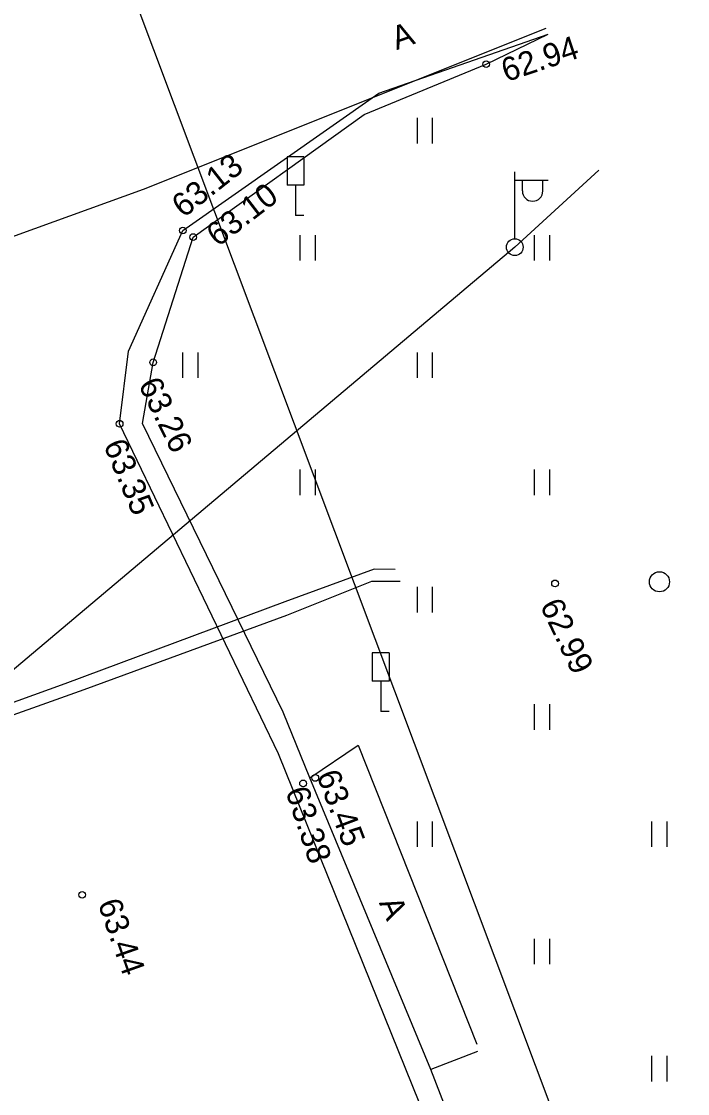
# Model space of a CAD drawing. Extents: x 635365 to 635628, y 6468353 to 6468757.
# Drawn here: x 635535.46 to 635555.35, y 6468415.76 to 6468447.76 of the extents above; entities that cross this region are included whole.
import ezdxf

# ---------------------------------------------------------------- set-up
doc = ezdxf.new("R2010")
doc.units = 0
for name, color, linetype in [('HALJASTUS', 7, 'Continuous'), ('KORGUS', 7, 'Continuous'), ('LIIKLUS', 7, 'Continuous'), ('MPOHULIIN', 7, 'Continuous'), ('PIIR', 7, 'Continuous'), ('POST', 7, 'Continuous'), ('SITRASS', 7, 'Continuous'), ('TEE', 7, 'Continuous'), ('VTRASS', 7, 'Continuous')]:
    doc.layers.add(name, color=color, linetype=linetype)

msp = doc.modelspace()

# ---------------------------------------------------------------- linework, layer by layer
at = {"layer": 'HALJASTUS'}
for p, q in [((635547.272, 6468444.881), (635547.272, 6468444.119)), ((635547.728, 6468444.881), (635547.728, 6468444.119)), ((635543.772, 6468441.381), (635543.772, 6468440.619)), ((635544.228, 6468441.381), (635544.228, 6468440.619)), ((635550.772, 6468441.381), (635550.772, 6468440.619)), ((635551.228, 6468441.381), (635551.228, 6468440.619)), ((635540.272, 6468437.881), (635540.272, 6468437.119)), ((635540.728, 6468437.881), (635540.728, 6468437.119)), ((635547.272, 6468437.881), (635547.272, 6468437.119)), ((635547.728, 6468437.881), (635547.728, 6468437.119)), ((635543.772, 6468434.381), (635543.772, 6468433.619)), ((635544.228, 6468434.381), (635544.228, 6468433.619)), ((635550.772, 6468434.381), (635550.772, 6468433.619)), ((635551.228, 6468434.381), (635551.228, 6468433.619)), ((635547.272, 6468430.881), (635547.272, 6468430.119)), ((635547.728, 6468430.881), (635547.728, 6468430.119)), ((635550.772, 6468427.381), (635550.772, 6468426.619)), ((635551.228, 6468427.381), (635551.228, 6468426.619)), ((635547.272, 6468423.881), (635547.272, 6468423.119)), ((635547.728, 6468423.881), (635547.728, 6468423.119)), ((635554.272, 6468423.881), (635554.272, 6468423.119)), ((635554.728, 6468423.881), (635554.728, 6468423.119)), ((635550.772, 6468420.381), (635550.772, 6468419.619)), ((635551.228, 6468420.381), (635551.228, 6468419.619)), ((635554.272, 6468416.881), (635554.272, 6468416.119)), ((635554.728, 6468416.881), (635554.728, 6468416.119))]:
    msp.add_line(p, q, dxfattribs=at)
msp.add_circle((635554.511, 6468431.033), 0.3, dxfattribs=at)
at = {"layer": 'KORGUS'}
for centre in [(635549.339, 6468446.485), (635540.28, 6468441.519), (635540.587, 6468441.323), (635539.391, 6468437.584), (635538.391, 6468435.752), (635551.393, 6468430.985), (635543.868, 6468425.016), (635544.234, 6468425.179), (635537.274, 6468421.691)]:
    msp.add_circle(centre, 0.1, dxfattribs=at)
at = {"layer": 'LIIKLUS'}
for points in [[(635543.39, 6468443.72), (635543.39, 6468442.87)], [(635543.89, 6468443.72), (635543.39, 6468443.72)], [(635543.89, 6468443.72), (635543.89, 6468442.87)], [(635543.89, 6468442.87), (635543.39, 6468442.87)], [(635543.64, 6468442.87), (635543.64, 6468441.97)], [(635543.89, 6468441.97), (635543.64, 6468441.97)], [(635545.937, 6468428.913), (635545.937, 6468428.063)], [(635546.437, 6468428.913), (635545.937, 6468428.913)], [(635546.437, 6468428.913), (635546.437, 6468428.063)], [(635546.437, 6468428.063), (635545.937, 6468428.063)], [(635546.187, 6468428.063), (635546.187, 6468427.163)], [(635546.437, 6468427.163), (635546.187, 6468427.163)]]:
    msp.add_lwpolyline(points, dxfattribs=at)
at = {"layer": 'MPOHULIIN'}
for points in [[(635550.191, 6468441.021), (635552.703, 6468443.316)], [(635550.191, 6468441.021), (635526.314, 6468420.911), (635542.893, 6468385.135), (635547.729, 6468374.678)]]:
    msp.add_lwpolyline(points, dxfattribs=at)
at = {"layer": 'PIIR'}
msp.add_lwpolyline([(635565.251, 6468380.717), (635559.84, 6468392.57), (635533.08, 6468463.77), (635530.75, 6468462.87), (635528.78, 6468468.51), (635507.28, 6468525.2), (635505.65, 6468530.12), (635484.88, 6468585.38), (635476.24, 6468617.23), (635481.12, 6468641.95), (635485.19, 6468653.99), (635490.59, 6468667), (635497.28, 6468680.99), (635501.08, 6468691.77), (635502.77, 6468701.92), (635501.47, 6468712.44), (635498.61, 6468725.52), (635481.787, 6468750.588)], dxfattribs=at)
at = {"layer": 'POST'}
for p, q in [((635550.191, 6468441.271), (635550.191, 6468443.271)), ((635550.191, 6468443.021), (635551.191, 6468443.021)), ((635550.418, 6468442.7), (635550.418, 6468443.021)), ((635551.03, 6468442.7), (635551.03, 6468443.021))]:
    msp.add_line(p, q, dxfattribs=at)
msp.add_circle((635550.191, 6468441.021), 0.25, dxfattribs=at)
msp.add_circle((635550.191, 6468441.021), 0.25, dxfattribs=at)
msp.add_arc((635550.724, 6468442.7), 0.306, 180, 0, dxfattribs=at)
at = {"layer": 'SITRASS'}
for points in [[(635546.615, 6468431.404), (635545.994, 6468431.409), (635543.325, 6468430.432), (635536.75, 6468427.989), (635527.278, 6468424.569), (635525.651, 6468430.855), (635525.465, 6468431.188)], [(635546.772, 6468431.041), (635545.913, 6468431.041), (635543.369, 6468430.023), (635537.325, 6468427.81), (635527.188, 6468424.193), (635525.619, 6468430.533), (635525.465, 6468431.188)]]:
    msp.add_lwpolyline(points, dxfattribs=at)
at = {"layer": 'TEE'}
for points in [[(635560.466, 6468379.837), (635558.925, 6468383.639), (635553.558, 6468397.688), (635548.194, 6468413.38), (635543.132, 6468425.896), (635538.391, 6468435.752), (635538.654, 6468437.914), (635540.28, 6468441.519), (635546.136, 6468445.618), (635551.19, 6468447.381)], [(635544.068, 6468425.182), (635543.275, 6468427.14), (635539.071, 6468435.754), (635539.391, 6468437.584), (635540.587, 6468441.323), (635545.694, 6468444.986), (635549.339, 6468446.485), (635551.19, 6468447.381)], [(635544.068, 6468425.182), (635545.516, 6468426.153), (635549.059, 6468417.228)], [(635549.077, 6468417.009), (635547.685, 6468416.471), (635544.068, 6468425.182)], [(635561.492, 6468380.799), (635559.785, 6468385.175), (635553.801, 6468401.603), (635548.261, 6468414.988), (635547.685, 6468416.471)]]:
    msp.add_lwpolyline(points, dxfattribs=at)
at = {"layer": 'VTRASS'}
msp.add_lwpolyline([(635502.71, 6468430.467), (635504.1, 6468430.76), (635512.84, 6468433.24), (635527.16, 6468438.43), (635539.1, 6468442.75), (635551.126, 6468447.562)], dxfattribs=at)

# ---------------------------------------------------------------- texts
at = {"layer": 'KORGUS'}
for s, rotation, p in [(' 62.94 ', 18.4399, (635549.687, 6468445.863)), (' 63.13 ', 38.2707, (635540.096, 6468441.716)), (' 63.10 ', 37.6345, (635541.12, 6468440.85)), (' 63.26 ', 296.2287, (635538.822, 6468437.155)), (' 63.35 ', 292.7833, (635537.797, 6468435.357)), (' 62.99 ', 295.459, (635550.819, 6468430.563)), (' 63.45 ', 290.7404, (635544.17, 6468425.507)), (' 63.38 ', 288.316, (635543.255, 6468425.034)), (' 63.44 ', 289.3973, (635537.644, 6468421.679))]:
    msp.add_text(s, height=0.7, rotation=rotation, dxfattribs=at).set_placement(p)
at = {"layer": 'TEE'}
for rotation, p in [(19.3057, (635546.66, 6468446.9)), (293.8294, (635546.127, 6468421.451))]:
    msp.add_text('A', height=0.7, rotation=rotation, dxfattribs=at).set_placement(p)

doc.saveas('drawing.dxf')
